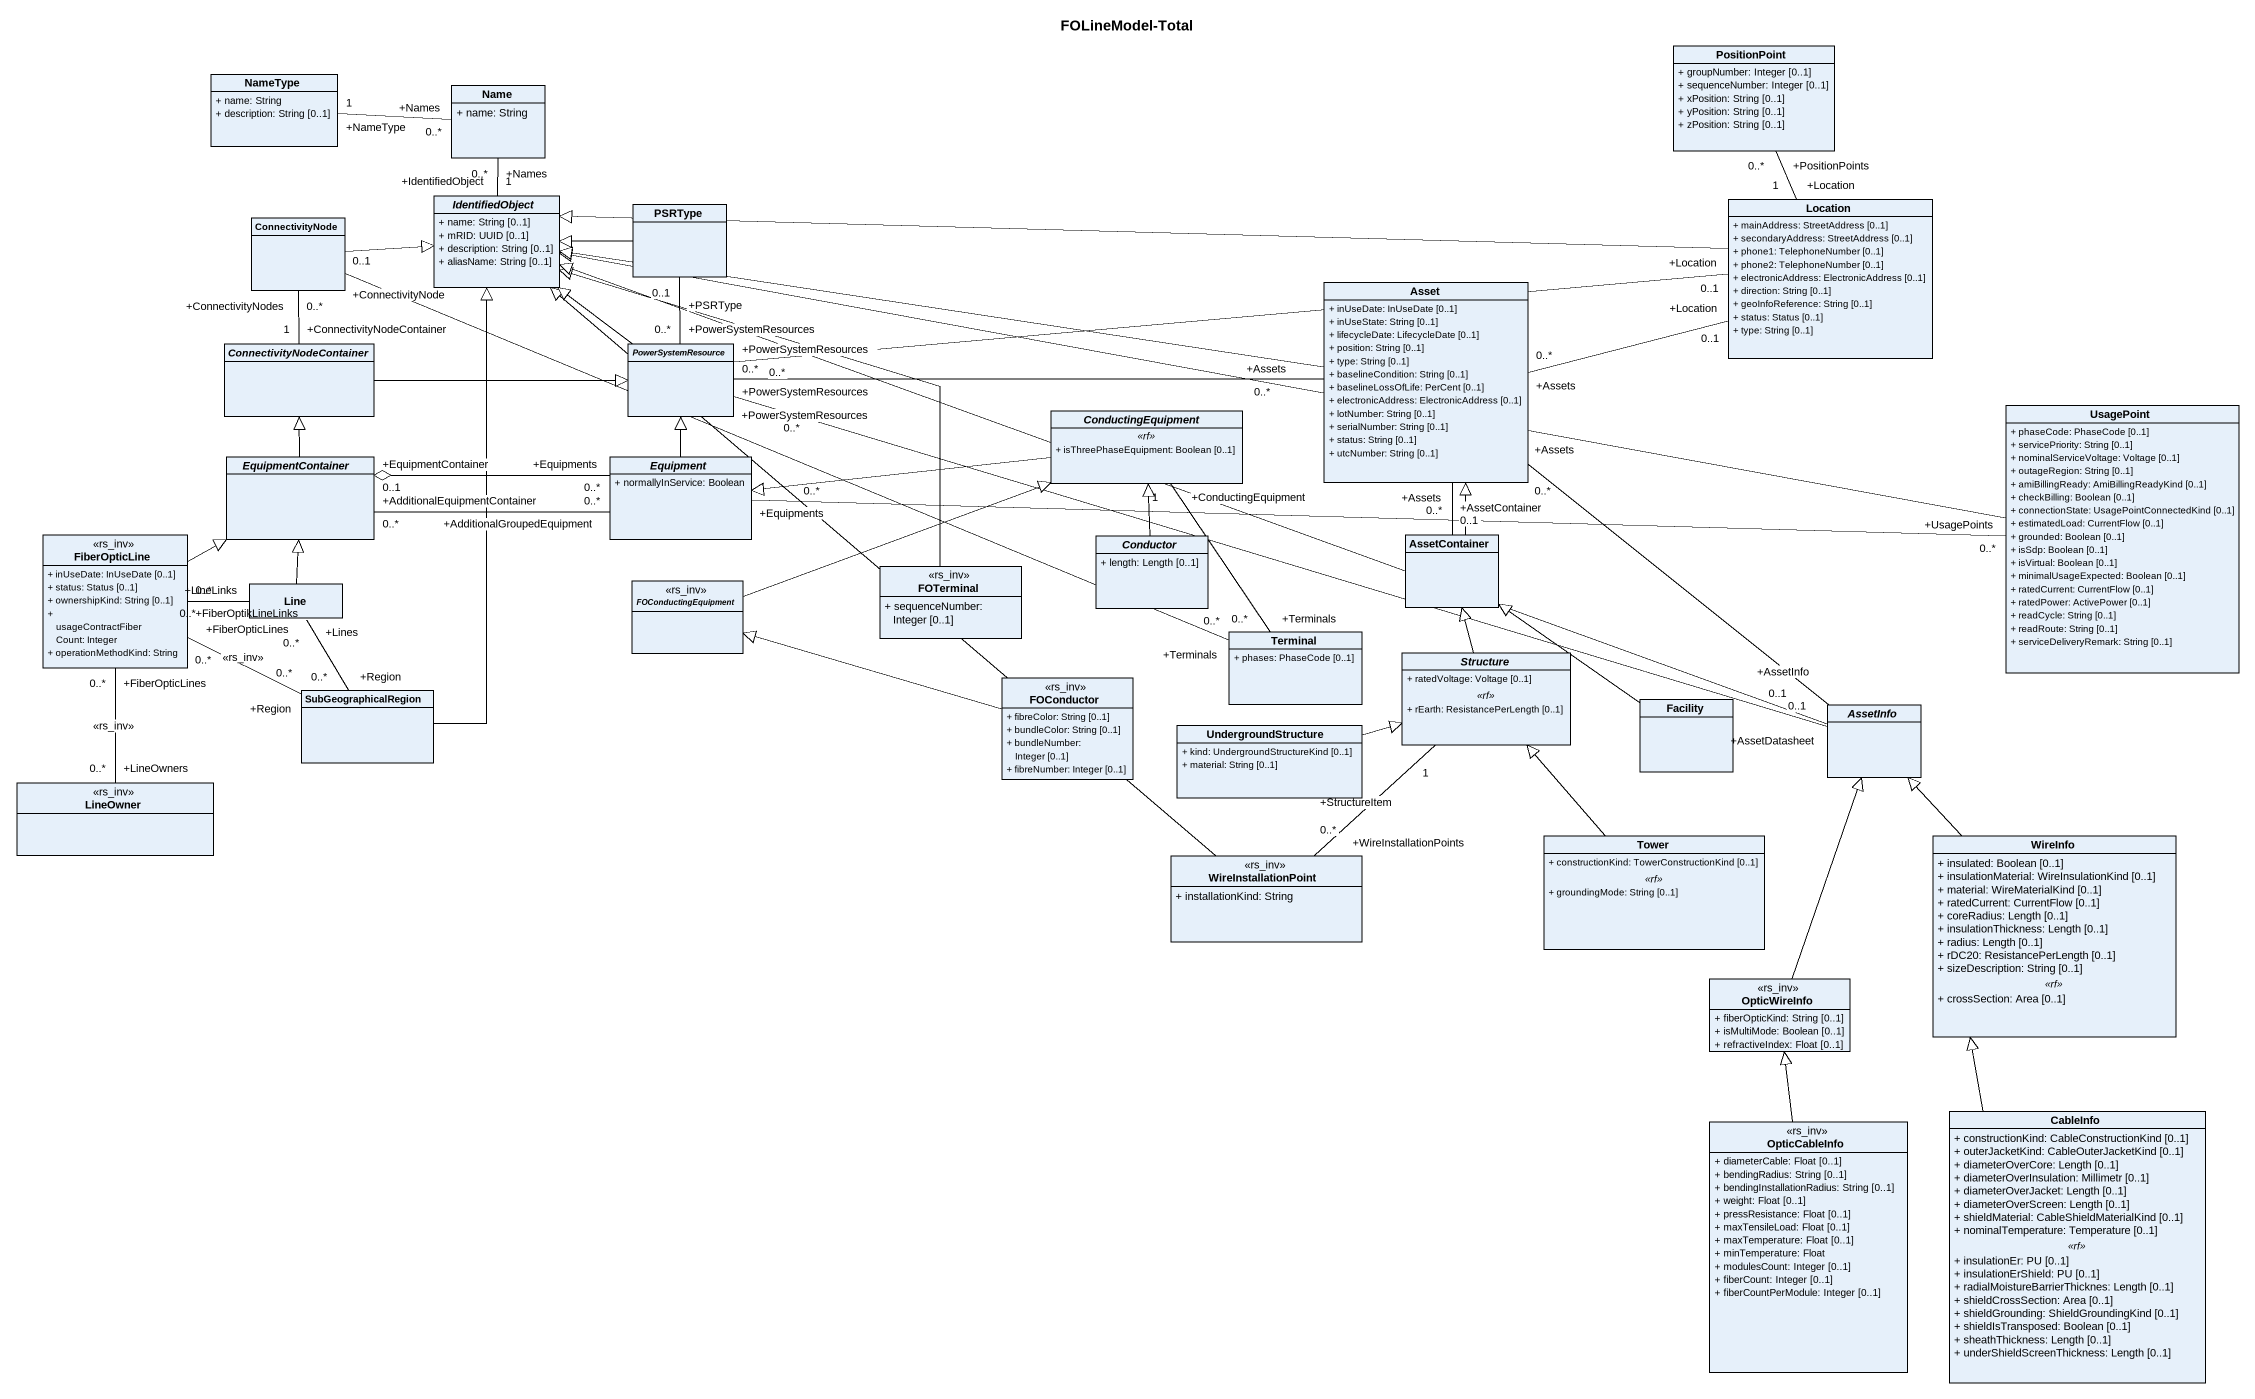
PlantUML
@startuml
title FOLineModel-Total
hide circle
hide empty members
skinparam classAttributeIconSize 0
class PositionPoint {
  + groupNumber: Integer [0..1]
  + sequenceNumber: Integer [0..1]
  + xPosition: String [0..1]
  + yPosition: String [0..1]
  + zPosition: String [0..1]
}
class NameType {
  + name: String
  + description: String [0..1]
}
class Name {
  + name: String
}
abstract class IdentifiedObject {
  + name: String [0..1]
  + mRID: UUID [0..1]
  + description: String [0..1]
  + aliasName: String [0..1]
}
class PSRType
class Location {
  + mainAddress: StreetAddress [0..1]
  + secondaryAddress: StreetAddress [0..1]
  + phone1: TelephoneNumber [0..1]
  + phone2: TelephoneNumber [0..1]
  + electronicAddress: ElectronicAddress [0..1]
  + direction: String [0..1]
  + geoInfoReference: String [0..1]
  + status: Status [0..1]
  + type: String [0..1]
}
class ConnectivityNode
class Asset {
  + inUseDate: InUseDate [0..1]
  + inUseState: String [0..1]
  + lifecycleDate: LifecycleDate [0..1]
  + position: String [0..1]
  + type: String [0..1]
  + baselineCondition: String [0..1]
  + baselineLossOfLife: PerCent [0..1]
  + electronicAddress: ElectronicAddress [0..1]
  + lotNumber: String [0..1]
  + serialNumber: String [0..1]
  + status: String [0..1]
  + utcNumber: String [0..1]
}
abstract class ConnectivityNodeContainer
abstract class PowerSystemResource
abstract class ConductingEquipment {
  .. <<rf>> ..
  + isThreePhaseEquipment: Boolean [0..1]
}
class UsagePoint {
  + phaseCode: PhaseCode [0..1]
  + servicePriority: String [0..1]
  + nominalServiceVoltage: Voltage [0..1]
  + outageRegion: String [0..1]
  + amiBillingReady: AmiBillingReadyKind [0..1]
  + checkBilling: Boolean [0..1]
  + connectionState: UsagePointConnectedKind [0..1]
  + estimatedLoad: CurrentFlow [0..1]
  + grounded: Boolean [0..1]
  + isSdp: Boolean [0..1]
  + isVirtual: Boolean [0..1]
  + minimalUsageExpected: Boolean [0..1]
  + ratedCurrent: CurrentFlow [0..1]
  + ratedPower: ActivePower [0..1]
  + readCycle: String [0..1]
  + readRoute: String [0..1]
  + serviceDeliveryRemark: String [0..1]
}
abstract class EquipmentContainer
abstract class Equipment {
  + normallyInService: Boolean
}
class FiberOpticLine <<rs_inv>> {
  + inUseDate: InUseDate [0..1]
  + status: Status [0..1]
  + ownershipKind: String [0..1]
  + usageContractFiberCount: Integer
  + operationMethodKind: String
}
abstract class Conductor {
  + length: Length [0..1]
}
class AssetContainer
class Line
abstract class FOConductingEquipment <<rs_inv>>
class FOTerminal <<rs_inv>> {
  + sequenceNumber: Integer [0..1]
}
class Terminal {
  + phases: PhaseCode [0..1]
}
class FOConductor <<rs_inv>> {
  + fibreColor: String [0..1]
  + bundleColor: String [0..1]
  + bundleNumber: Integer [0..1]
  + fibreNumber: Integer [0..1]
}
abstract class Structure {
  + ratedVoltage: Voltage [0..1]
  .. <<rf>> ..
  + rEarth: ResistancePerLength [0..1]
}
class SubGeographicalRegion
class UndergroundStructure {
  + kind: UndergroundStructureKind [0..1]
  + material: String [0..1]
}
class Facility
abstract class AssetInfo
class LineOwner <<rs_inv>>
class WireInstallationPoint <<rs_inv>> {
  + installationKind: String
}
class Tower {
  + constructionKind: TowerConstructionKind [0..1]
  .. <<rf>> ..
  + groundingMode: String [0..1]
}
class WireInfo {
  + insulated: Boolean [0..1]
  + insulationMaterial: WireInsulationKind [0..1]
  + material: WireMaterialKind [0..1]
  + ratedCurrent: CurrentFlow [0..1]
  + coreRadius: Length [0..1]
  + insulationThickness: Length [0..1]
  + radius: Length [0..1]
  + rDC20: ResistancePerLength [0..1]
  + sizeDescription: String [0..1]
  .. <<rf>> ..
  + crossSection: Area [0..1]
}
class OpticWireInfo <<rs_inv>> {
  + fiberOpticKind: String [0..1]
  + isMultiMode: Boolean [0..1]
  + refractiveIndex: Float [0..1]
}
class OpticCableInfo <<rs_inv>> {
  + diameterCable: Float [0..1]
  + bendingRadius: String [0..1]
  + bendingInstallationRadius: String [0..1]
  + weight: Float [0..1]
  + pressResistance: Float [0..1]
  + maxTensileLoad: Float [0..1]
  + maxTemperature: Float [0..1]
  + minTemperature: Float
  + modulesCount: Integer [0..1]
  + fiberCount: Integer [0..1]
  + fiberCountPerModule: Integer [0..1]
}
class CableInfo {
  + constructionKind: CableConstructionKind [0..1]
  + outerJacketKind: CableOuterJacketKind [0..1]
  + diameterOverCore: Length [0..1]
  + diameterOverInsulation: Millimetr [0..1]
  + diameterOverJacket: Length [0..1]
  + diameterOverScreen: Length [0..1]
  + shieldMaterial: CableShieldMaterialKind [0..1]
  + nominalTemperature: Temperature [0..1]
  .. <<rf>> ..
  + insulationEr: PU [0..1]
  + insulationErShield: PU [0..1]
  + radialMoistureBarrierThicknes: Length [0..1]
  + shieldCrossSection: Area [0..1]
  + shieldGrounding: ShieldGroundingKind [0..1]
  + shieldIsTransposed: Boolean [0..1]
  + sheathThickness: Length [0..1]
  + underShieldScreenThickness: Length [0..1]
}
Name "+Names\n0..*" -left- "+NameType\n1" NameType
Name "+Names\n0..*" -- "+IdentifiedObject\n1" IdentifiedObject
PSRType -left-|> IdentifiedObject
Location "+Location\n1" -up- "+PositionPoints\n0..*" PositionPoint
Location -left-|> IdentifiedObject
Location "+Location\n0..1" -left- "+PowerSystemResources\n0..*" PowerSystemResource
ConnectivityNode -right-|> IdentifiedObject
ConnectivityNode "+ConnectivityNodes\n0..*" -- "+ConnectivityNodeContainer\n1" ConnectivityNodeContainer
Asset -left-|> IdentifiedObject
Asset "+Assets\n0..*" -right- "+Location\n0..1" Location
Asset "+Assets\n0..*" -left- "+PowerSystemResources\n0..*" PowerSystemResource
Asset "+Assets\n0..*" -- "+AssetContainer\n0..1" AssetContainer
Asset "+Assets\n0..*" -- "+AssetInfo\n0..1" AssetInfo
ConnectivityNodeContainer -right-|> PowerSystemResource
PowerSystemResource -up-|> IdentifiedObject
PowerSystemResource "+PowerSystemResources\n0..*" -up- "+PSRType\n0..1" PSRType
ConductingEquipment -left-|> Equipment
UsagePoint -left-|> IdentifiedObject
UsagePoint "+UsagePoints\n0..*" -left- "+Equipments\n0..*" Equipment
EquipmentContainer -up-|> ConnectivityNodeContainer
EquipmentContainer "+EquipmentContainer\n0..1" o-right- "+Equipments\n0..*" Equipment
EquipmentContainer "+AdditionalEquipmentContainer\n0..*" -right- "+AdditionalGroupedEquipment\n0..*" Equipment
Equipment -up-|> PowerSystemResource
FiberOpticLine -right-|> EquipmentContainer
FiberOpticLine "+FiberOptikLineLinks\n0..*" -right- "+LineLinks\n0..*" Line
FiberOpticLine "+FiberOpticLines\n0..*" -right- "+Region\n0..*" SubGeographicalRegion : <<rs_inv>>
FiberOpticLine "+FiberOpticLines\n0..*" -- "+LineOwners\n0..*" LineOwner : <<rs_inv>>
Conductor -up-|> ConductingEquipment
AssetContainer -up-|> Asset
Line -up-|> EquipmentContainer
FOConductingEquipment -right-|> ConductingEquipment
FOTerminal -up-|> IdentifiedObject
Terminal "+Terminals\n0..*" -left- "+ConnectivityNode\n0..1" ConnectivityNode
Terminal "+Terminals\n0..*" -up- "+ConductingEquipment\n1" ConductingEquipment
FOConductor -left-|> FOConductingEquipment
Structure -up-|> AssetContainer
Structure "+StructureItem\n1" -- "+WireInstallationPoints\n0..*" WireInstallationPoint
SubGeographicalRegion -up-|> IdentifiedObject
SubGeographicalRegion "+Region\n0..*" -up- "+Lines\n0..*" Line
UndergroundStructure -right-|> Structure
Facility -up-|> AssetContainer
AssetInfo -left-|> IdentifiedObject
AssetInfo "+AssetDatasheet\n0..1" -left- "+PowerSystemResources\n0..*" PowerSystemResource
WireInstallationPoint -up-|> IdentifiedObject
Tower -up-|> Structure
WireInfo -up-|> AssetInfo
OpticWireInfo -up-|> AssetInfo
OpticCableInfo -up-|> OpticWireInfo
CableInfo -up-|> WireInfo
@enduml
